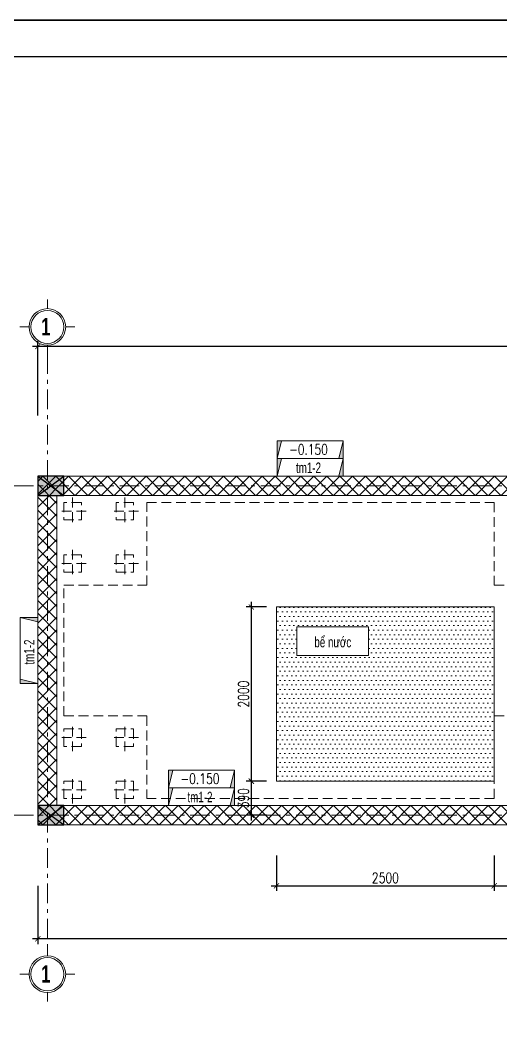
# Model space of a CAD drawing. Extents: x -2098986 to 943, y -1296280 to 73591.
# Drawn here: x -1700115 to -1694594, y -1066013 to -1054523 of the extents above; entities that cross this region are included whole.
import ezdxf
from ezdxf.enums import TextEntityAlignment as Align

# ---------------------------------------------------------------- set-up
doc = ezdxf.new("R2010")
doc.units = 0
doc.header["$LTSCALE"] = 150
doc.header["$PDMODE"] = 35
for name, pattern in [('_Tim', [9, 5, -1.5, 1, -1.5]), ('HIDDEN', [0.375, 0.25, -0.125]), ('KC.QDC A3$0$CONTINOUS', [0])]:
    doc.linetypes.add(name, pattern=pattern)
doc.layers.get('0').update_dxf_attribs({"lineweight": 18})
doc.layers.get('Defpoints').update_dxf_attribs({"lineweight": 18})
for name, color, linetype, lineweight in [('05.Text', 253, 'Continuous', 18), ('11.Khung bo', 32, 'Continuous', 50), ('12.Khung', 36, 'Continuous', 25), ('LS-DIM', 251, 'Continuous', 13), ('LS-HATCH', 147, 'Continuous', 9), ('LS-TEXT', 60, 'Continuous', 20), ('LS-THAY', 7, 'Continuous', 20), ('LS-TRUC', 108, '_Tim', 9)]:
    doc.layers.add(name, color=color, linetype=linetype, lineweight=lineweight)
for name, color, linetype in [('DIM', 1, 'Continuous'), ('HATCH', 8, 'Continuous'), ('LS-COC', 11, 'Continuous')]:
    doc.layers.add(name, color=color, linetype=linetype)
doc.layers.add('Tpl_Bound', color=1, linetype='Continuous', plot=False)
doc.styles.add('AVANTHB', font='')
doc.styles.add('KCVN-LEADER', font='vnromadi.shx', dxfattribs={"width": 0.7, "height": 4})
doc.styles.add('vnsimpli', font='vnsimli.shx', dxfattribs={"width": 0.75})
doc.styles.get('AVANTHB').set_extended_font_data('.VnAvantH', bold=True)
doc.dimstyles.new('D100(120)', dxfattribs={"dimtxt": 120, "dimasz": 60, "dimexe": 60, "dimexo": 0, "dimgap": 30, "dimtad": 1, "dimdec": 0, "dimdsep": 46, "dimtxsty": 'vnsimpli', "dimblk": 'ARCHTICK', "dimcen": 0, "dimdle": 60, "dimclrd": 256, "dimclre": 256, "dimclrt": 60, "dimadec": 0, "dimazin": 0, "dimtfac": 1, "dimtdec": 0, "dimtix": 1, "dimtmove": 0, "dimatfit": 3, "dimfxl": 1, "dimarcsym": 0})

# ---------------------------------------------------------------- blocks, each defined once
blk = doc.blocks.new('100')
at = {"layer": '11.Khung bo', "const_width": 26.66642171496807}
blk.add_lwpolyline([(1860912.952608051, -945239.81715016), (1860912.952608051, -916940.07710515), (1896062.629731093, -916940.07710515), (1896062.629731093, -945239.81715016)], close=True, dxfattribs=at)
blk.add_lwpolyline([(1860912.952608051, -945239.81715016), (1860912.952608051, -916940.07710515), (1896062.629731093, -916940.07710515), (1896062.629731093, -945239.81715016)], close=True, dxfattribs=at)
blk.add_lwpolyline([(1860912.952608051, -945239.81715016), (1860912.952608051, -916940.07710515), (1896062.629731093, -916940.07710515), (1896062.629731093, -945239.81715016)], close=True, dxfattribs=at)
at = {"layer": '12.Khung'}
blk.add_lwpolyline([(1901579.245723378, -945939.8107201778), (1901579.245723378, -916240.083535132), (1859579.631522303, -916240.083535132), (1859579.631522303, -945939.8107201778)], close=True, dxfattribs=at)
blk.add_lwpolyline([(1901579.245723378, -945939.8107201778), (1901579.245723378, -916240.083535132), (1859579.631522303, -916240.083535132), (1859579.631522303, -945939.8107201778)], close=True, dxfattribs=at)
blk.add_lwpolyline([(1901579.245723378, -945939.8107201778), (1901579.245723378, -916240.083535132), (1859579.631522303, -916240.083535132), (1859579.631522303, -945939.8107201778)], close=True, dxfattribs=at)
blk = doc.blocks.new('DANHTRUC')
for p, q in [((980383.3583424512, -947346.5755081226), (980383.3583424512, -947136.5755081228)), ((979963.3582164618, -947766.5756341117), (979753.3581534672, -947766.5756341117)), ((980803.3584684402, -947766.5756341117), (981013.3585314353, -947766.5756341117)), ((980383.3583424512, -948186.575760101), (980383.3583424512, -948396.575760101))]:
    blk.add_line(p, q)
for radius in [420.0001259892014, 380.0001259892015]:
    blk.add_circle((980383.3583424512, -947766.5756341117), radius)
blk = doc.blocks.new('_ArchTick')
at = {"layer": 'DIM', "color": 0, "const_width": 0.15}
blk.add_lwpolyline([(-0.5, -0.5), (0.5, 0.5)], dxfattribs=at)
blk = doc.blocks.new('*D734')
at = {"layer": 'Defpoints', "color": 0, "transparency": 16777216}
for p in [(-1939457.016060902, -1050604), (-1939457.016060902, -1051394), (-1924457.016060902, -1051394)]:
    blk.add_point(p, dxfattribs=at)
at = {"layer": 'LS-DIM', "lineweight": -2, "transparency": 16777216}
for p, q in [((-1924397.016060902, -1050604), (-1939517.016060902, -1050604)), ((-1939457.016060902, -1051394), (-1939457.016060902, -1050544)), ((-1924457.016060902, -1051394), (-1924457.016060902, -1050544))]:
    blk.add_line(p, q, dxfattribs=at)
at = {"layer": 'LS-DIM', "lineweight": -2, "transparency": 16777216, "xscale": 60, "yscale": 60, "zscale": 60, "rotation": 180}
blk.add_blockref('_ArchTick', (-1939457.016060902, -1050604), dxfattribs=at)
at = {"layer": 'LS-DIM', "lineweight": -2, "transparency": 16777216, "xscale": 60, "yscale": 60, "zscale": 60}
blk.add_blockref('_ArchTick', (-1924457.016060902, -1050604), dxfattribs=at)
at = {"layer": 'LS-DIM', "color": 60, "transparency": 16777216, "insert": (-1931956.016060902, -1050514), "char_height": 120, "attachment_point": 5, "style": 'vnsimpli'}
blk.add_mtext('15000', dxfattribs=at)
blk = doc.blocks.new('*D744')
at = {"layer": 'Defpoints', "color": 0, "transparency": 16777216}
for p in [(-1939457.016060902, -1056794), (-1924457.016060902, -1056794), (-1939457.016060902, -1057404)]:
    blk.add_point(p, dxfattribs=at)
at = {"layer": 'LS-DIM', "lineweight": -2, "transparency": 16777216}
for p, q in [((-1939457.016060902, -1056794), (-1939457.016060902, -1057464)), ((-1924457.016060902, -1056794), (-1924457.016060902, -1057464)), ((-1924397.016060902, -1057404), (-1939517.016060902, -1057404))]:
    blk.add_line(p, q, dxfattribs=at)
at = {"layer": 'LS-DIM', "lineweight": -2, "transparency": 16777216, "xscale": 60, "yscale": 60, "zscale": 60, "rotation": 180}
blk.add_blockref('_ArchTick', (-1939457.016060902, -1057404), dxfattribs=at)
at = {"layer": 'LS-DIM', "lineweight": -2, "transparency": 16777216, "xscale": 60, "yscale": 60, "zscale": 60}
blk.add_blockref('_ArchTick', (-1924457.016060902, -1057404), dxfattribs=at)
at = {"layer": 'LS-DIM', "color": 60, "transparency": 16777216, "insert": (-1931956.016060902, -1057314), "char_height": 120, "attachment_point": 5, "style": 'vnsimpli'}
blk.add_mtext('15000', dxfattribs=at)
blk = doc.blocks.new('cot MB')
at = {"layer": 'LS-DIM'}
for points in [[(122683.6432431718, -484995.6967453832), (122600.9388813491, -484995.6967453831), (122600.9388813491, -485336.0968045549)], [(123862.8980267163, -484995.696745383), (123780.1936648936, -485336.0968045549), (123862.8980267162, -485336.0968045549)]]:
    blk.add_hatch(color=256, dxfattribs=at).paths.add_polyline_path(points)
for p, q in [((122600.9388813491, -485336.0968045549), (122683.6432431718, -484995.6967453831)), ((123862.8980267162, -484995.6967453831), (123780.1936648936, -485336.0968045549))]:
    blk.add_line(p, q, dxfattribs=at)
blk.add_lwpolyline([(122600.9388813491, -484995.6967453831), (123862.8980267162, -484995.6967453831), (123862.8980267162, -485336.0968045549), (122600.9388813491, -485336.0968045549)], close=True, dxfattribs=at)
blk = doc.blocks.new('*D921')
at = {"layer": 'Defpoints', "color": 0, "transparency": 16777216}
for p in [(-1697171.086110665, -1064114.226429341), (-1694671.086110665, -1064114.226429341), (-1694671.086110665, -1064460.847573805)]:
    blk.add_point(p, dxfattribs=at)
at = {"layer": 'LS-DIM', "linetype": 'KC.QDC A3$0$CONTINOUS', "lineweight": -2, "transparency": 16777216}
blk.add_line((-1697171.086110665, -1064114.226429341), (-1697171.086110665, -1064520.847573805), dxfattribs=at)
at = {"layer": 'LS-DIM', "lineweight": -2, "transparency": 16777216}
blk.add_line((-1694671.086110665, -1064114.226429341), (-1694671.086110665, -1064520.847573805), dxfattribs=at)
at = {"layer": 'LS-DIM', "linetype": 'Continuous', "lineweight": -2, "transparency": 16777216}
blk.add_line((-1697231.086110665, -1064460.847573805), (-1694611.086110665, -1064460.847573805), dxfattribs=at)
at = {"layer": 'LS-DIM', "lineweight": -2, "transparency": 16777216, "xscale": 60, "yscale": 60, "zscale": 60, "rotation": 180}
blk.add_blockref('_ArchTick', (-1697171.086110665, -1064460.847573805), dxfattribs=at)
at = {"layer": 'LS-DIM', "lineweight": -2, "transparency": 16777216, "xscale": 60, "yscale": 60, "zscale": 60}
blk.add_blockref('_ArchTick', (-1694671.086110665, -1064460.847573805), dxfattribs=at)
at = {"layer": 'LS-DIM', "color": 60, "transparency": 16777216, "insert": (-1695921.086110665, -1064370.847573805), "char_height": 120, "attachment_point": 5, "style": 'vnsimpli'}
blk.add_mtext('2500', dxfattribs=at)
blk = doc.blocks.new('*D922')
at = {"layer": 'Defpoints', "color": 0, "transparency": 16777216}
for p in [(-1694671.086110665, -1064114.226429341), (-1693781.086110665, -1064114.226429341), (-1693781.086110665, -1064460.847573805)]:
    blk.add_point(p, dxfattribs=at)
at = {"layer": 'LS-DIM', "linetype": 'KC.QDC A3$0$CONTINOUS', "lineweight": -2, "transparency": 16777216}
blk.add_line((-1694671.086110665, -1064114.226429341), (-1694671.086110665, -1064520.847573805), dxfattribs=at)
at = {"layer": 'LS-DIM', "lineweight": -2, "transparency": 16777216}
blk.add_line((-1693781.086110665, -1064114.226429341), (-1693781.086110665, -1064520.847573805), dxfattribs=at)
at = {"layer": 'LS-DIM', "linetype": 'Continuous', "lineweight": -2, "transparency": 16777216}
blk.add_line((-1694731.086110665, -1064460.847573805), (-1693721.086110665, -1064460.847573805), dxfattribs=at)
at = {"layer": 'LS-DIM', "lineweight": -2, "transparency": 16777216, "xscale": 60, "yscale": 60, "zscale": 60, "rotation": 180}
blk.add_blockref('_ArchTick', (-1694671.086110665, -1064460.847573805), dxfattribs=at)
at = {"layer": 'LS-DIM', "lineweight": -2, "transparency": 16777216, "xscale": 60, "yscale": 60, "zscale": 60}
blk.add_blockref('_ArchTick', (-1693781.086110665, -1064460.847573805), dxfattribs=at)
at = {"layer": 'LS-DIM', "color": 60, "transparency": 16777216, "insert": (-1694226.086110665, -1064370.847573805), "char_height": 120, "attachment_point": 5, "style": 'vnsimpli'}
blk.add_mtext('890', dxfattribs=at)
blk = doc.blocks.new('*D923')
at = {"layer": 'Defpoints', "color": 0, "transparency": 16777216}
for p in [(-1697286.086110666, -1061260.847573806), (-1697460.08611067, -1063260.847573806), (-1697286.086110666, -1063260.847573806)]:
    blk.add_point(p, dxfattribs=at)
at = {"layer": 'LS-DIM', "linetype": 'KC.QDC A3$0$CONTINOUS', "lineweight": -2, "transparency": 16777216}
blk.add_line((-1697286.086110666, -1061260.847573806), (-1697520.08611067, -1061260.847573806), dxfattribs=at)
at = {"layer": 'LS-DIM', "linetype": 'Continuous', "lineweight": -2, "transparency": 16777216}
blk.add_line((-1697460.08611067, -1061200.847573806), (-1697460.08611067, -1063320.847573806), dxfattribs=at)
at = {"layer": 'LS-DIM', "lineweight": -2, "transparency": 16777216}
blk.add_line((-1697286.086110666, -1063260.847573806), (-1697520.08611067, -1063260.847573806), dxfattribs=at)
at = {"layer": 'LS-DIM', "lineweight": -2, "transparency": 16777216, "xscale": 60, "yscale": 60, "zscale": 60}
for p, rotation in [((-1697460.08611067, -1061260.847573806), 90), ((-1697460.08611067, -1063260.847573806), 270)]:
    blk.add_blockref('_ArchTick', p, dxfattribs=dict(at, rotation=rotation))
at = {"layer": 'LS-DIM', "color": 60, "transparency": 16777216, "insert": (-1697550.08611067, -1062260.847573805), "char_height": 120, "attachment_point": 5, "rotation": 90, "style": 'vnsimpli'}
blk.add_mtext('2000', dxfattribs=at)
blk = doc.blocks.new('*D924')
at = {"layer": 'Defpoints', "color": 0, "transparency": 16777216}
for p in [(-1697286.086110666, -1063260.847573806), (-1697460.086110671, -1063650.847573806), (-1697286.086110666, -1063650.847573806)]:
    blk.add_point(p, dxfattribs=at)
at = {"layer": 'LS-DIM', "linetype": 'Continuous', "lineweight": -2, "transparency": 16777216}
blk.add_line((-1697460.086110671, -1063200.847573806), (-1697460.086110671, -1063710.847573806), dxfattribs=at)
at = {"layer": 'LS-DIM', "linetype": 'KC.QDC A3$0$CONTINOUS', "lineweight": -2, "transparency": 16777216}
blk.add_line((-1697286.086110666, -1063260.847573806), (-1697520.086110671, -1063260.847573806), dxfattribs=at)
at = {"layer": 'LS-DIM', "lineweight": -2, "transparency": 16777216}
blk.add_line((-1697286.086110666, -1063650.847573806), (-1697520.086110671, -1063650.847573806), dxfattribs=at)
at = {"layer": 'LS-DIM', "lineweight": -2, "transparency": 16777216, "xscale": 60, "yscale": 60, "zscale": 60}
for p, rotation in [((-1697460.086110671, -1063260.847573806), 90), ((-1697460.086110671, -1063650.847573806), 270)]:
    blk.add_blockref('_ArchTick', p, dxfattribs=dict(at, rotation=rotation))
at = {"layer": 'LS-DIM', "color": 60, "transparency": 16777216, "insert": (-1697550.086110671, -1063455.847573805), "char_height": 120, "attachment_point": 5, "rotation": 90, "style": 'vnsimpli'}
blk.add_mtext('390', dxfattribs=at)
blk = doc.blocks.new('qqqe213123213')
at = {"layer": 'HATCH'}
h = blk.add_hatch(color=256, dxfattribs=at)
h.dxf.hatch_style = 1
h.paths.add_polyline_path([(-1939457.016060902, -1052314), (-1939157.016060902, -1052314), (-1939157.016060902, -1052094), (-1939457.016060902, -1052094)])
h = blk.add_hatch(color=256, dxfattribs=at)
h.dxf.hatch_style = 1
h.paths.add_polyline_path([(-1939457.016060902, -1056094), (-1939157.016060902, -1056094), (-1939157.016060902, -1055874), (-1939457.016060902, -1055874)])
at = {"layer": 'DIM'}
for p, q in [((-1939457.016060902, -1052094), (-1939157.016060902, -1052314)), ((-1939457.016060902, -1052314), (-1939157.016060902, -1052094)), ((-1939457.016060902, -1055874), (-1939157.016060902, -1056094)), ((-1939457.016060902, -1056094), (-1939157.016060902, -1055874))]:
    blk.add_line(p, q, dxfattribs=at)
for points in [[(-1939457.016060902, -1052314), (-1939157.016060902, -1052314), (-1939157.016060902, -1052094), (-1939457.016060902, -1052094)], [(-1939457.016060902, -1056094), (-1939157.016060902, -1056094), (-1939157.016060902, -1055874), (-1939457.016060902, -1055874)]]:
    blk.add_lwpolyline(points, close=True, dxfattribs=at)
at = {"layer": 'LS-TRUC', "ltscale": 0.3}
for p, q in [((-1939347.016060902, -1050694), (-1939347.016060902, -1057494)), ((-1941757.016060902, -1052204), (-1923057.016060902, -1052204)), ((-1941757.016060902, -1055984), (-1923057.016060902, -1055984))]:
    blk.add_line(p, q, dxfattribs=at)
at = {"layer": '05.Text', "xscale": 0.5, "yscale": 0.5, "zscale": 0.5}
for p in [(-2429538.695232128, -576495.7121199495), (-2429538.695232128, -583925.7122459384)]:
    blk.add_blockref('DANHTRUC', p, dxfattribs=at)
at = {"layer": '05.Text', "style": 'AVANTHB', "width": 0.7}
for p in [(-1939417.81836974, -1050476.679259301), (-1939417.81836974, -1057906.67938529)]:
    blk.add_text('1', height=200, dxfattribs=at).set_placement(p)
at = {"layer": 'LS-DIM'}
for base, p1, p2, picture, middle in [((-1939457.016060902, -1050604), (-1924457.016060902, -1051394), (-1939457.016060902, -1051394), '*D734', (-1931956.016060902, -1050604)), ((-1939457.016060902, -1057404), (-1924457.016060902, -1056794), (-1939457.016060902, -1056794), '*D744', (-1931956.016060902, -1057404))]:
    dim = blk.add_linear_dim(base=base, p1=p1, p2=p2, dimstyle='D100(120)', dxfattribs=at)
    dim.commit()
    dim.dimension.update_dxf_attribs({"geometry": picture, "text_midpoint": middle, "dimtype": 128})
blk = doc.blocks.new('qqwe213213123')
at = {"layer": 'LS-DIM', "linetype": 'HIDDEN', "ltscale": 3}
for p, q in [((-1699511.086110664, -1060005.371144464), (-1699511.086110664, -1060317.871144464)), ((-1698911.086110664, -1060005.371144464), (-1698911.086110664, -1060317.871144464)), ((-1698661.086110664, -1061011.621144464), (-1698661.086110664, -1060061.621144464)), ((-1698661.086110664, -1060061.621144464), (-1694671.086110664, -1060061.621144464)), ((-1694671.086110664, -1060061.621144464), (-1694671.086110664, -1061011.621144464)), ((-1699354.836110664, -1060161.621144464), (-1699667.336110664, -1060161.621144464)), ((-1698754.836110664, -1060161.621144464), (-1699067.336110664, -1060161.621144464)), ((-1699511.086110664, -1060605.371144464), (-1699511.086110664, -1060917.871144464)), ((-1698911.086110664, -1060605.371144464), (-1698911.086110664, -1060917.871144464)), ((-1699354.836110664, -1060761.621144464), (-1699667.336110664, -1060761.621144464)), ((-1698754.836110664, -1060761.621144464), (-1699067.336110664, -1060761.621144464)), ((-1699611.086110664, -1061011.621144464), (-1698661.086110664, -1061011.621144464)), ((-1699611.086110664, -1062511.621144465), (-1699611.086110664, -1061011.621144464)), ((-1694671.086110664, -1061011.621144464), (-1693971.086110664, -1061011.621144464)), ((-1699611.086110664, -1062511.621144465), (-1698661.086110664, -1062511.621144465)), ((-1698661.086110664, -1062511.621144465), (-1698661.086110664, -1063461.621144465)), ((-1694671.086110664, -1063461.621144465), (-1694671.086110664, -1062511.621144465)), ((-1694671.086110664, -1062511.621144465), (-1693971.086110664, -1062511.621144465)), ((-1699511.086110664, -1062917.871144465), (-1699511.086110664, -1062605.371144465)), ((-1698911.086110664, -1062917.871144465), (-1698911.086110664, -1062605.371144465)), ((-1699354.836110664, -1062761.621144465), (-1699667.336110664, -1062761.621144465)), ((-1698754.836110664, -1062761.621144465), (-1699067.336110664, -1062761.621144465)), ((-1699511.086110664, -1063517.871144465), (-1699511.086110664, -1063205.371144465)), ((-1698911.086110664, -1063517.871144465), (-1698911.086110664, -1063205.371144465)), ((-1699354.836110664, -1063361.621144465), (-1699667.336110664, -1063361.621144465)), ((-1698754.836110664, -1063361.621144465), (-1699067.336110664, -1063361.621144465)), ((-1694671.086110664, -1063461.621144464), (-1698661.086110664, -1063461.621144464))]:
    blk.add_line(p, q, dxfattribs=at)
for points in [[(-1699911.086110664, -1059761.621144464), (-1684911.086110664, -1059761.621144464), (-1684911.086110664, -1063761.621144464), (-1699911.086110664, -1063761.621144464)], [(-1699611.086110664, -1060061.621144464), (-1699611.086110664, -1060261.621144464), (-1699411.086110664, -1060261.621144464), (-1699411.086110664, -1060061.621144464)], [(-1699011.086110664, -1060061.621144464), (-1699011.086110664, -1060261.621144464), (-1698811.086110664, -1060261.621144464), (-1698811.086110664, -1060061.621144464)], [(-1699611.086110664, -1060661.621144464), (-1699611.086110664, -1060861.621144464), (-1699411.086110664, -1060861.621144464), (-1699411.086110664, -1060661.621144464)], [(-1699011.086110664, -1060661.621144464), (-1699011.086110664, -1060861.621144464), (-1698811.086110664, -1060861.621144464), (-1698811.086110664, -1060661.621144464)], [(-1699611.086110664, -1062861.621144465), (-1699611.086110664, -1062661.621144465), (-1699411.086110664, -1062661.621144465), (-1699411.086110664, -1062861.621144465)], [(-1699011.086110664, -1062861.621144465), (-1699011.086110664, -1062661.621144465), (-1698811.086110664, -1062661.621144465), (-1698811.086110664, -1062861.621144465)], [(-1699611.086110664, -1063461.621144465), (-1699611.086110664, -1063261.621144465), (-1699411.086110664, -1063261.621144465), (-1699411.086110664, -1063461.621144465)], [(-1699011.086110664, -1063461.621144465), (-1699011.086110664, -1063261.621144465), (-1698811.086110664, -1063261.621144465), (-1698811.086110664, -1063461.621144465)]]:
    blk.add_lwpolyline(points, close=True, dxfattribs=at)
at = {"layer": 'DIM'}
blk.add_blockref('qqqe213123213', (239545.929950238, -7667.621144464007), dxfattribs=at)

msp = doc.modelspace()

# ---------------------------------------------------------------- hatches: boundary and pattern name
at = {"layer": 'LS-HATCH'}
h = msp.add_hatch(dxfattribs=at)
h.set_pattern_fill('ANSI37', color=256, scale=33)
h.set_pattern_definition([(45, (364732, 49990), (-74.08711299882052, 74.08711299882052), []), (135, (364732, 49990), (-74.08711299882052, -74.0871129988205), [])])
h.paths.add_polyline_path([(-1699691.086110664, -1059980.847573805), (-1693891.086110665, -1059980.847573805), (-1693891.086110665, -1059760.847573805), (-1699911.086110664, -1059760.847573805), (-1699911.086110664, -1063760.847573805), (-1693891.086110665, -1063760.847573805), (-1693891.086110665, -1063540.847573805), (-1699691.086110664, -1063540.847573805)])
h = msp.add_hatch(dxfattribs=at)
h.set_pattern_fill('DOTS', color=256, scale=33)
h.set_pattern_definition([(0, (290872.9138893355, 0.7735706586390734), (26.19375, 52.3875), [0, -52.3875])])
h.paths.add_polyline_path([(-1696937.086110665, -1061490.226429341), (-1696116.086110665, -1061490.226429341), (-1696116.086110665, -1061819.226429341), (-1696937.086110665, -1061819.226429341)], flags=16)
h.paths.add_polyline_path([(-1697171.086110665, -1061260.847573805), (-1694671.086110665, -1061260.847573805), (-1694671.086110665, -1063260.847573805), (-1697171.086110665, -1063260.847573805)])

# ---------------------------------------------------------------- linework, layer by layer
at = {"layer": 'LS-THAY'}
for points in [[(-1699911.086110664, -1059760.847573805), (-1684911.086110664, -1059760.847573805), (-1684911.086110664, -1063760.847573805), (-1699911.086110664, -1063760.847573805)], [(-1697171.086110665, -1061260.847573805), (-1694671.086110665, -1061260.847573805), (-1694671.086110665, -1063260.847573805), (-1697171.086110665, -1063260.847573805)], [(-1696937.086110665, -1061490.226429341), (-1696116.086110665, -1061490.226429341), (-1696116.086110665, -1061819.226429341), (-1696937.086110665, -1061819.226429341)]]:
    msp.add_lwpolyline(points, close=True, dxfattribs=at)
msp.add_lwpolyline([(-1693891.086110665, -1063540.847573805), (-1699691.086110664, -1063540.847573805), (-1699691.086110664, -1059980.847573805), (-1693891.086110665, -1059980.847573805)], dxfattribs=at)
at = {"layer": 'Tpl_Bound', "color": 1}
msp.add_lwpolyline([(-1704166.48104512, -1072342.528570328), (-1704166.48104512, -1054522.528570331), (-1678966.481045124, -1054522.528570331), (-1678966.481045124, -1072342.528570328)], close=True, dxfattribs=at)

# ---------------------------------------------------------------- block references
at = {"layer": '05.Text', "xscale": 0.6000055114637588, "yscale": 0.6000055114637588, "zscale": 0.6000055114637588}
msp.add_blockref('100', (-2819924.508964248, -504773.4286252366), dxfattribs=at)
at = {"layer": 'LS-COC'}
msp.add_blockref('qqwe213213123', (-4.656613e-10, 0.7735706586390734), dxfattribs=at)
at = {"layer": 'LS-DIM', "xscale": 0.5999999998603016, "yscale": 0.5999999998603016, "zscale": 0.5999999998603016}
for p in [(-1770725.237165869, -768354.9495234175), (-1770725.237165869, -768559.1895588732), (-1771971.237165869, -772134.9495234173), (-1771971.237165869, -772339.189558873)]:
    msp.add_blockref('cot MB', p, dxfattribs=at)
at = {"layer": 'LS-DIM', "xscale": 0.5999999998603016, "yscale": 0.5999999998603016, "zscale": 0.5999999998603016, "rotation": 90}
msp.add_blockref('cot MB', (-1991112.744125596, -1135699.99862901), dxfattribs=at)

# ---------------------------------------------------------------- texts
at = {"layer": 'LS-TEXT', "color": 60, "style": 'vnsimpli', "width": 0.75}
for p in [(-1697027.249883493, -1059512.207566398), (-1698273.249883493, -1063292.207566398)]:
    msp.add_text('-0.150', height=120, dxfattribs=at).set_placement(p)
at = {"layer": 'LS-TEXT', "color": 60, "style": 'KCVN-LEADER', "width": 0.7}
for s, p in [('tm1-2', (-1696803.675119022, -1059722.408144983)), ('bÓ n\xadíc', (-1696524.675119022, -1061723.787000519)), ('tm1-2', (-1698049.675119022, -1063502.408144982))]:
    msp.add_text(s, height=120, dxfattribs=at).set_placement(p, align=Align.CENTER)
msp.add_text('tm1-2', height=120, rotation=90, dxfattribs=at).set_placement((-1699949.525539487, -1061778.436582163), align=Align.CENTER)

# ---------------------------------------------------------------- dimensions: what is measured, and where the dimension line sits
at = {"layer": 'LS-DIM'}
for base, p1, p2, override, picture, middle in [((-1697460.08611067, -1063260.847573806), (-1697286.086110665, -1061260.847573805), (-1697286.086110665, -1063260.847573805), {"dimfxl": 100, "dimarcsym": 1}, '*D923', (-1697550.08611067, -1062260.847573805)), ((-1697460.086110671, -1063650.847573806), (-1697286.086110665, -1063260.847573805), (-1697286.086110665, -1063650.847573805), {"dimtmove": 1, "dimfxl": 100, "dimarcsym": 1}, '*D924', (-1697550.086110671, -1063455.847573805))]:
    dim = msp.add_linear_dim(base=base, p1=p1, p2=p2, angle=90, dimstyle='D100(120)', override=override, dxfattribs=at)
    dim.commit()
    dim.dimension.update_dxf_attribs({"geometry": picture, "text_midpoint": middle})
for base, p1, p2, override, picture, middle in [((-1694671.086110665, -1064460.847573805), (-1697171.086110665, -1064114.226429341), (-1694671.086110665, -1064114.226429341), {"dimfxl": 100, "dimarcsym": 1}, '*D921', (-1695921.086110665, -1064370.847573805)), ((-1693781.086110665, -1064460.847573805), (-1694671.086110665, -1064114.226429341), (-1693781.086110665, -1064114.226429341), {"dimtmove": 1, "dimfxl": 100, "dimarcsym": 1}, '*D922', (-1694226.086110665, -1064370.847573805))]:
    dim = msp.add_linear_dim(base=base, p1=p1, p2=p2, dimstyle='D100(120)', override=override, dxfattribs=at)
    dim.commit()
    dim.dimension.update_dxf_attribs({"geometry": picture, "text_midpoint": middle})

doc.saveas('drawing.dxf')
